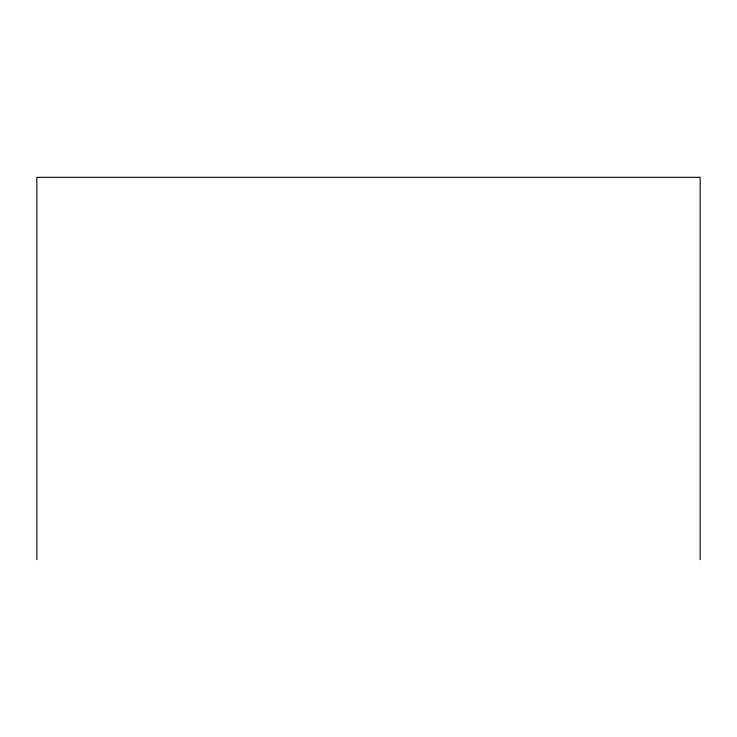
<?xml version="1.0" encoding="UTF-8"?>
<svg xmlns="http://www.w3.org/2000/svg" width="737" height="737" viewBox="0 0 737 737"><rect width="100%" height="100%" fill="white"/><g stroke="black" fill="none" stroke-linecap="round" stroke-linejoin="round"><path stroke-width="1.11" d="M700.15 559.678L700.15 177.322L36.85 177.322L36.85 559.678"/></g></svg>
